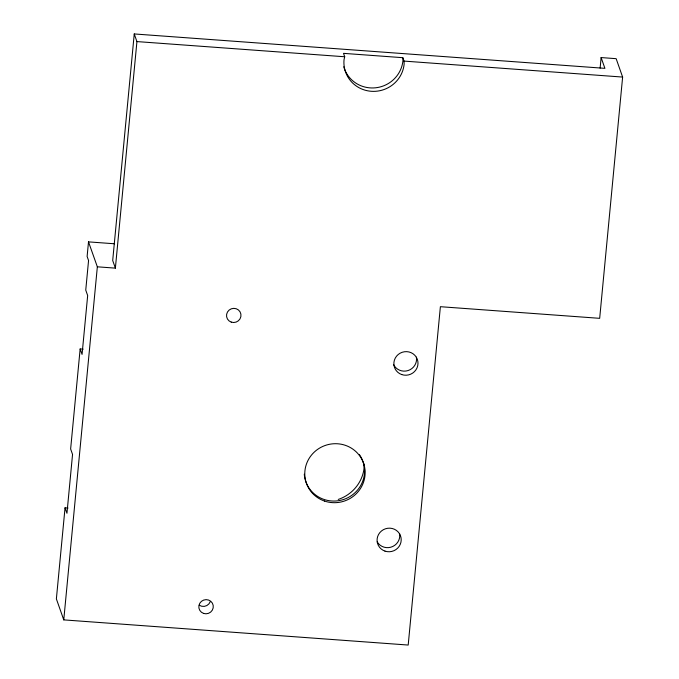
<?xml version="1.0" encoding="UTF-8"?>
<svg xmlns="http://www.w3.org/2000/svg" width="679" height="679" viewBox="0 0 679 679"><rect width="100%" height="100%" fill="white"/><g stroke="black" fill="none" stroke-linecap="round" stroke-linejoin="round"><path stroke-width="1.02" d="M600.117 68.121L601.119 57.571L616.15 58.674L622.626 77.067L599.676 318.332L440.382 306.696L408.198 645.05L63.767 619.885L56.374 598.903L65.04 507.824L68.044 508.045M114.513 243.778L88.508 241.877L87.116 256.458L88.559 260.541L85.749 290.094L87.667 295.552L82.066 354.396L80.147 348.947L83.152 349.159M80.147 348.947L70.633 448.98L72.551 454.429L66.958 513.273L65.04 507.824M63.767 619.885L97.343 266.813L88.508 241.877M601.119 57.571L604.913 68.341L134.247 33.95L112.697 260.507L115.379 268.137L97.343 266.813M115.379 268.137L136.929 41.58L134.247 33.95M344.711 56.764L344.032 59.676A30.283 29.409 -19.4 0 0 371.286 91.292A30.283 29.409 -19.4 0 0 404.141 64.064L404.03 61.093L402.825 57.69L343.506 53.352L344.711 56.764L136.929 41.58M404.03 61.093L622.626 77.067M402.825 57.69L402.944 60.66A30.283 29.409 -19.4 0 1 375.512 87.803A30.283 29.409 -19.4 0 1 343.769 66.771M399.6 533.677A12.112 11.764 -19.4 0 1 377.21 541.901M359.395 454.591A30.283 29.409 -19.4 0 1 344.245 499.269A30.283 29.409 -19.4 0 1 304.277 474.188M210.252 601.687A7.265 7.062 -19.4 0 1 199.27 605.21M416.397 357.146A12.112 11.764 -19.4 0 1 393.523 364.462M364.36 464.207A37.931 36.836 -19.4 0 1 338.252 499.447M324.477 501.051A30.283 29.409 -19.4 0 0 364.716 467.704A30.283 29.409 -19.4 0 0 315.693 450.839A30.283 29.409 -19.4 0 0 324.477 501.051M384.951 551.102A12.112 11.764 -19.4 0 0 401.043 537.768A12.112 11.764 -19.4 0 0 381.428 531.02A12.112 11.764 -19.4 0 0 384.951 551.102M203.53 613.4A7.265 7.062 -19.4 0 0 213.189 605.396A7.265 7.062 -19.4 0 0 201.425 601.348A7.265 7.062 -19.4 0 0 203.53 613.4M401.739 374.57A12.112 11.764 -19.4 0 0 417.831 361.228A12.112 11.764 -19.4 0 0 398.225 354.489A12.112 11.764 -19.4 0 0 401.739 374.57M231.242 322.118A7.265 7.062 -19.4 0 0 240.892 314.114A7.265 7.062 -19.4 0 0 229.129 310.065A7.265 7.062 -19.4 0 0 231.242 322.118"/></g></svg>
